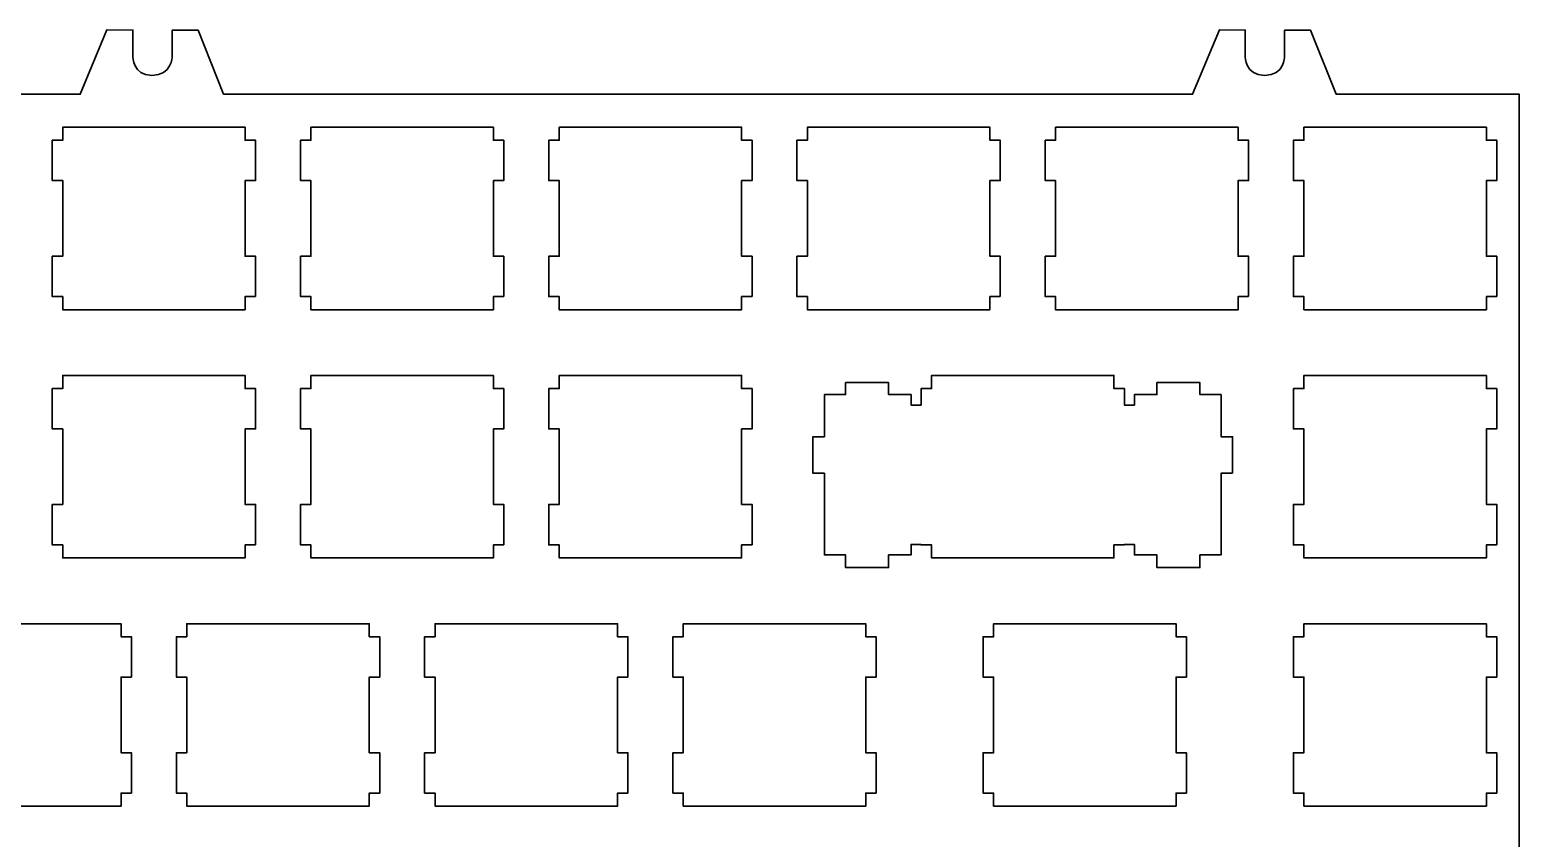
# Model space of a CAD drawing. Header units: inches. Extents: x 14.6 to 45.9, y 4.3 to 9.5.
# Drawn here: x 41.41 to 45.91, y 7.043 to 9.486 of the extents above; entities that cross this region are included whole.
import ezdxf

# ---------------------------------------------------------------- set-up
doc = ezdxf.new("R2010")
doc.units = ezdxf.units.IN
doc.header["$MEASUREMENT"] = 0
doc.layers.add('Layer 1', color=7, linetype='Continuous')

msp = doc.modelspace()

# ---------------------------------------------------------------- linework, layer by layer
at = {"layer": 'Layer 1', "lineweight": 35}
for points, knots in [([(34.4654, 4.7911), (34.4654, 4.7911), (33.9097, 4.7911), (33.9097, 4.7911), (33.9097, 4.7911), (33.9097, 9.2911), (33.9097, 9.2911), (33.9097, 9.2911), (34.4647, 9.2911), (34.4647, 9.2911), (34.4647, 9.2911), (34.5457, 9.4861), (34.5457, 9.4861), (34.5457, 9.4861), (34.6239, 9.4852), (34.6239, 9.4852), (34.6239, 9.4852), (34.6237, 9.4055), (34.6237, 9.4055), (34.6237, 9.4055), (34.6237, 9.3486), (34.6815, 9.3484), (34.7429, 9.3483), (34.7426, 9.4052), (34.7426, 9.4052), (34.7426, 9.4052), (34.7425, 9.4848), (34.7425, 9.4848), (34.7425, 9.4848), (34.8209, 9.4848), (34.8209, 9.4848), (34.8209, 9.4848), (34.8983, 9.2911), (34.8983, 9.2911), (34.8983, 9.2911), (37.8119, 9.2911), (37.8119, 9.2911), (37.8119, 9.2911), (37.8929, 9.4861), (37.8929, 9.4861), (37.8929, 9.4861), (37.9711, 9.4852), (37.9711, 9.4852), (37.9711, 9.4852), (37.9709, 9.4055), (37.9709, 9.4055), (37.9709, 9.4055), (37.9709, 9.3486), (38.0287, 9.3484), (38.0901, 9.3483), (38.0898, 9.4052), (38.0898, 9.4052), (38.0898, 9.4052), (38.0897, 9.4848), (38.0897, 9.4848), (38.0897, 9.4848), (38.1682, 9.4848), (38.1682, 9.4848), (38.1682, 9.4848), (38.2452, 9.2911), (38.2452, 9.2911), (38.2452, 9.2911), (41.562, 9.2911), (41.562, 9.2911), (41.562, 9.2911), (41.6429, 9.4861), (41.6429, 9.4861), (41.6429, 9.4861), (41.7211, 9.4852), (41.7211, 9.4852), (41.7211, 9.4852), (41.7209, 9.4055), (41.7209, 9.4055), (41.7209, 9.4055), (41.7209, 9.3486), (41.7787, 9.3484), (41.8401, 9.3483), (41.8398, 9.4052), (41.8398, 9.4052), (41.8398, 9.4052), (41.8397, 9.4848), (41.8397, 9.4848), (41.8397, 9.4848), (41.9182, 9.4848), (41.9182, 9.4848), (41.9182, 9.4848), (41.995, 9.2911), (41.995, 9.2911), (41.995, 9.2911), (44.923, 9.2911), (44.923, 9.2911), (44.923, 9.2911), (45.004, 9.4861), (45.004, 9.4861), (45.004, 9.4861), (45.0822, 9.4852), (45.0822, 9.4852), (45.0822, 9.4852), (45.082, 9.4055), (45.082, 9.4055), (45.082, 9.4055), (45.082, 9.3486), (45.1398, 9.3484), (45.2012, 9.3483), (45.2009, 9.4052), (45.2009, 9.4052), (45.2009, 9.4052), (45.2008, 9.4848), (45.2008, 9.4848), (45.2008, 9.4848), (45.2793, 9.4848), (45.2793, 9.4848), (45.2793, 9.4848), (45.3568, 9.2911), (45.3568, 9.2911), (45.3568, 9.2911), (45.9097, 9.2911), (45.9097, 9.2911), (45.9097, 9.2911), (45.9097, 4.7911), (45.9097, 4.7911), (45.9097, 4.7911), (45.3551, 4.7911), (45.3551, 4.7911), (45.3551, 4.7911), (45.2793, 4.602), (45.2793, 4.602), (45.2793, 4.602), (45.2008, 4.602), (45.2008, 4.602), (45.2008, 4.602), (45.2009, 4.6816), (45.2009, 4.6816), (45.2009, 4.6816), (45.2012, 4.7386), (45.1398, 4.7384), (45.082, 4.7383), (45.082, 4.6813), (45.082, 4.6813), (45.082, 4.6813), (45.0822, 4.6016), (45.0822, 4.6016), (45.0822, 4.6016), (45.004, 4.6008), (45.004, 4.6008), (45.004, 4.6008), (44.9226, 4.7911), (44.9226, 4.7911), (44.9226, 4.7911), (41.9948, 4.7911), (41.9948, 4.7911), (41.9948, 4.7911), (41.9182, 4.602), (41.9182, 4.602), (41.9182, 4.602), (41.8397, 4.602), (41.8397, 4.602), (41.8397, 4.602), (41.8398, 4.6816), (41.8398, 4.6816), (41.8398, 4.6816), (41.8401, 4.7386), (41.7787, 4.7384), (41.7209, 4.7383), (41.7209, 4.6813), (41.7209, 4.6813), (41.7209, 4.6813), (41.7211, 4.6016), (41.7211, 4.6016), (41.7211, 4.6016), (41.6429, 4.6008), (41.6429, 4.6008), (41.6429, 4.6008), (41.5622, 4.7911), (41.5622, 4.7911), (41.5622, 4.7911), (38.2462, 4.7911), (38.2462, 4.7911), (38.2462, 4.7911), (38.1682, 4.602), (38.1682, 4.602), (38.1682, 4.602), (38.0897, 4.602), (38.0897, 4.602), (38.0897, 4.602), (38.0898, 4.6816), (38.0898, 4.6816), (38.0898, 4.6816), (38.0901, 4.7386), (38.0287, 4.7384), (37.9709, 4.7383), (37.9709, 4.6813), (37.9709, 4.6813), (37.9709, 4.6813), (37.9711, 4.6016), (37.9711, 4.6016), (37.9711, 4.6016), (37.8929, 4.6008), (37.8929, 4.6008), (37.8929, 4.6008), (37.812, 4.7911), (37.812, 4.7911), (37.812, 4.7911), (34.8969, 4.7911), (34.8969, 4.7911), (34.8969, 4.7911), (34.8209, 4.602), (34.8209, 4.602), (34.8209, 4.602), (34.7425, 4.602), (34.7425, 4.602), (34.7425, 4.602), (34.7426, 4.6816), (34.7426, 4.6816), (34.7426, 4.6816), (34.7429, 4.7386), (34.6815, 4.7384), (34.6237, 4.7383), (34.6237, 4.6813), (34.6237, 4.6813), (34.6237, 4.6813), (34.6239, 4.6016), (34.6239, 4.6016), (34.6239, 4.6016), (34.5457, 4.6008), (34.5457, 4.6008), (34.5457, 4.6008), (34.4654, 4.7911), (34.4654, 4.7911)], [0, 0, 0, 0, 0.013158, 0.013158, 0.013158, 0.026316, 0.026316, 0.026316, 0.039474, 0.039474, 0.039474, 0.052632, 0.052632, 0.052632, 0.065789, 0.065789, 0.065789, 0.078947, 0.078947, 0.078947, 0.092105, 0.092105, 0.092105, 0.105263, 0.105263, 0.105263, 0.118421, 0.118421, 0.118421, 0.131579, 0.131579, 0.131579, 0.144737, 0.144737, 0.144737, 0.157895, 0.157895, 0.157895, 0.171053, 0.171053, 0.171053, 0.184211, 0.184211, 0.184211, 0.197368, 0.197368, 0.197368, 0.210526, 0.210526, 0.210526, 0.223684, 0.223684, 0.223684, 0.236842, 0.236842, 0.236842, 0.25, 0.25, 0.25, 0.263158, 0.263158, 0.263158, 0.276316, 0.276316, 0.276316, 0.289474, 0.289474, 0.289474, 0.302632, 0.302632, 0.302632, 0.315789, 0.315789, 0.315789, 0.328947, 0.328947, 0.328947, 0.342105, 0.342105, 0.342105, 0.355263, 0.355263, 0.355263, 0.368421, 0.368421, 0.368421, 0.381579, 0.381579, 0.381579, 0.394737, 0.394737, 0.394737, 0.407895, 0.407895, 0.407895, 0.421053, 0.421053, 0.421053, 0.434211, 0.434211, 0.434211, 0.447368, 0.447368, 0.447368, 0.460526, 0.460526, 0.460526, 0.473684, 0.473684, 0.473684, 0.486842, 0.486842, 0.486842, 0.5, 0.5, 0.5, 0.513158, 0.513158, 0.513158, 0.526316, 0.526316, 0.526316, 0.539474, 0.539474, 0.539474, 0.552632, 0.552632, 0.552632, 0.565789, 0.565789, 0.565789, 0.578947, 0.578947, 0.578947, 0.592105, 0.592105, 0.592105, 0.605263, 0.605263, 0.605263, 0.618421, 0.618421, 0.618421, 0.631579, 0.631579, 0.631579, 0.644737, 0.644737, 0.644737, 0.657895, 0.657895, 0.657895, 0.671053, 0.671053, 0.671053, 0.684211, 0.684211, 0.684211, 0.697368, 0.697368, 0.697368, 0.710526, 0.710526, 0.710526, 0.723684, 0.723684, 0.723684, 0.736842, 0.736842, 0.736842, 0.75, 0.75, 0.75, 0.763158, 0.763158, 0.763158, 0.776316, 0.776316, 0.776316, 0.789474, 0.789474, 0.789474, 0.802632, 0.802632, 0.802632, 0.815789, 0.815789, 0.815789, 0.828947, 0.828947, 0.828947, 0.842105, 0.842105, 0.842105, 0.855263, 0.855263, 0.855263, 0.868421, 0.868421, 0.868421, 0.881579, 0.881579, 0.881579, 0.894737, 0.894737, 0.894737, 0.907895, 0.907895, 0.907895, 0.921053, 0.921053, 0.921053, 0.934211, 0.934211, 0.934211, 0.947368, 0.947368, 0.947368, 0.960526, 0.960526, 0.960526, 0.973684, 0.973684, 0.973684, 0.986842, 0.986842, 0.986842, 1, 1, 1, 1]), ([(42.0918, 8.6798), (42.0918, 8.6798), (42.0918, 8.8019), (42.0918, 8.8019), (42.0918, 8.8019), (42.0604, 8.8019), (42.0604, 8.8019), (42.0604, 8.8019), (42.0604, 9.0302), (42.0604, 9.0302), (42.0604, 9.0302), (42.0918, 9.0302), (42.0918, 9.0302), (42.0918, 9.0302), (42.0918, 9.1522), (42.0918, 9.1522), (42.0918, 9.1522), (42.0604, 9.1522), (42.0604, 9.1522), (42.0604, 9.1522), (42.0604, 9.1916), (42.0604, 9.1916), (42.0604, 9.1916), (41.5091, 9.1916), (41.5091, 9.1916), (41.5091, 9.1916), (41.5091, 9.1522), (41.5091, 9.1522), (41.5091, 9.1522), (41.4776, 9.1522), (41.4776, 9.1522), (41.4776, 9.1522), (41.4776, 9.0302), (41.4776, 9.0302), (41.4776, 9.0302), (41.5091, 9.0302), (41.5091, 9.0302), (41.5091, 9.0302), (41.5091, 8.8019), (41.5091, 8.8019), (41.5091, 8.8019), (41.4776, 8.8019), (41.4776, 8.8019), (41.4776, 8.8019), (41.4776, 8.6798), (41.4776, 8.6798), (41.4776, 8.6798), (41.5091, 8.6798), (41.5091, 8.6798), (41.5091, 8.6798), (41.5091, 8.6404), (41.5091, 8.6404), (41.5091, 8.6404), (42.0604, 8.6404), (42.0604, 8.6404), (42.0604, 8.6404), (42.0604, 8.6798), (42.0604, 8.6798), (42.0604, 8.6798), (42.0918, 8.6798), (42.0918, 8.6798)], [0, 0, 0, 0, 0.05, 0.05, 0.05, 0.1, 0.1, 0.1, 0.15, 0.15, 0.15, 0.2, 0.2, 0.2, 0.25, 0.25, 0.25, 0.3, 0.3, 0.3, 0.35, 0.35, 0.35, 0.4, 0.4, 0.4, 0.45, 0.45, 0.45, 0.5, 0.5, 0.5, 0.55, 0.55, 0.55, 0.6, 0.6, 0.6, 0.65, 0.65, 0.65, 0.7, 0.7, 0.7, 0.75, 0.75, 0.75, 0.8, 0.8, 0.8, 0.85, 0.85, 0.85, 0.9, 0.9, 0.9, 0.95, 0.95, 0.95, 1, 1, 1, 1]), ([(42.8418, 8.6798), (42.8418, 8.6798), (42.8418, 8.8019), (42.8418, 8.8019), (42.8418, 8.8019), (42.8104, 8.8019), (42.8104, 8.8019), (42.8104, 8.8019), (42.8104, 9.0302), (42.8104, 9.0302), (42.8104, 9.0302), (42.8418, 9.0302), (42.8418, 9.0302), (42.8418, 9.0302), (42.8418, 9.1522), (42.8418, 9.1522), (42.8418, 9.1522), (42.8104, 9.1522), (42.8104, 9.1522), (42.8104, 9.1522), (42.8104, 9.1916), (42.8104, 9.1916), (42.8104, 9.1916), (42.2591, 9.1916), (42.2591, 9.1916), (42.2591, 9.1916), (42.2591, 9.1522), (42.2591, 9.1522), (42.2591, 9.1522), (42.2276, 9.1522), (42.2276, 9.1522), (42.2276, 9.1522), (42.2276, 9.0302), (42.2276, 9.0302), (42.2276, 9.0302), (42.2591, 9.0302), (42.2591, 9.0302), (42.2591, 9.0302), (42.2591, 8.8019), (42.2591, 8.8019), (42.2591, 8.8019), (42.2276, 8.8019), (42.2276, 8.8019), (42.2276, 8.8019), (42.2276, 8.6798), (42.2276, 8.6798), (42.2276, 8.6798), (42.2591, 8.6798), (42.2591, 8.6798), (42.2591, 8.6798), (42.2591, 8.6404), (42.2591, 8.6404), (42.2591, 8.6404), (42.8104, 8.6404), (42.8104, 8.6404), (42.8104, 8.6404), (42.8104, 8.6798), (42.8104, 8.6798), (42.8104, 8.6798), (42.8418, 8.6798), (42.8418, 8.6798)], [0, 0, 0, 0, 0.05, 0.05, 0.05, 0.1, 0.1, 0.1, 0.15, 0.15, 0.15, 0.2, 0.2, 0.2, 0.25, 0.25, 0.25, 0.3, 0.3, 0.3, 0.35, 0.35, 0.35, 0.4, 0.4, 0.4, 0.45, 0.45, 0.45, 0.5, 0.5, 0.5, 0.55, 0.55, 0.55, 0.6, 0.6, 0.6, 0.65, 0.65, 0.65, 0.7, 0.7, 0.7, 0.75, 0.75, 0.75, 0.8, 0.8, 0.8, 0.85, 0.85, 0.85, 0.9, 0.9, 0.9, 0.95, 0.95, 0.95, 1, 1, 1, 1]), ([(43.5918, 8.6798), (43.5918, 8.6798), (43.5918, 8.8019), (43.5918, 8.8019), (43.5918, 8.8019), (43.5604, 8.8019), (43.5604, 8.8019), (43.5604, 8.8019), (43.5604, 9.0302), (43.5604, 9.0302), (43.5604, 9.0302), (43.5918, 9.0302), (43.5918, 9.0302), (43.5918, 9.0302), (43.5918, 9.1522), (43.5918, 9.1522), (43.5918, 9.1522), (43.5604, 9.1522), (43.5604, 9.1522), (43.5604, 9.1522), (43.5604, 9.1916), (43.5604, 9.1916), (43.5604, 9.1916), (43.0091, 9.1916), (43.0091, 9.1916), (43.0091, 9.1916), (43.0091, 9.1522), (43.0091, 9.1522), (43.0091, 9.1522), (42.9776, 9.1522), (42.9776, 9.1522), (42.9776, 9.1522), (42.9776, 9.0302), (42.9776, 9.0302), (42.9776, 9.0302), (43.0091, 9.0302), (43.0091, 9.0302), (43.0091, 9.0302), (43.0091, 8.8019), (43.0091, 8.8019), (43.0091, 8.8019), (42.9776, 8.8019), (42.9776, 8.8019), (42.9776, 8.8019), (42.9776, 8.6798), (42.9776, 8.6798), (42.9776, 8.6798), (43.0091, 8.6798), (43.0091, 8.6798), (43.0091, 8.6798), (43.0091, 8.6404), (43.0091, 8.6404), (43.0091, 8.6404), (43.5604, 8.6404), (43.5604, 8.6404), (43.5604, 8.6404), (43.5604, 8.6798), (43.5604, 8.6798), (43.5604, 8.6798), (43.5918, 8.6798), (43.5918, 8.6798)], [0, 0, 0, 0, 0.05, 0.05, 0.05, 0.1, 0.1, 0.1, 0.15, 0.15, 0.15, 0.2, 0.2, 0.2, 0.25, 0.25, 0.25, 0.3, 0.3, 0.3, 0.35, 0.35, 0.35, 0.4, 0.4, 0.4, 0.45, 0.45, 0.45, 0.5, 0.5, 0.5, 0.55, 0.55, 0.55, 0.6, 0.6, 0.6, 0.65, 0.65, 0.65, 0.7, 0.7, 0.7, 0.75, 0.75, 0.75, 0.8, 0.8, 0.8, 0.85, 0.85, 0.85, 0.9, 0.9, 0.9, 0.95, 0.95, 0.95, 1, 1, 1, 1]), ([(44.3418, 8.6798), (44.3418, 8.6798), (44.3418, 8.8019), (44.3418, 8.8019), (44.3418, 8.8019), (44.3104, 8.8019), (44.3104, 8.8019), (44.3104, 8.8019), (44.3104, 9.0302), (44.3104, 9.0302), (44.3104, 9.0302), (44.3418, 9.0302), (44.3418, 9.0302), (44.3418, 9.0302), (44.3418, 9.1522), (44.3418, 9.1522), (44.3418, 9.1522), (44.3104, 9.1522), (44.3104, 9.1522), (44.3104, 9.1522), (44.3104, 9.1916), (44.3104, 9.1916), (44.3104, 9.1916), (43.7591, 9.1916), (43.7591, 9.1916), (43.7591, 9.1916), (43.7591, 9.1522), (43.7591, 9.1522), (43.7591, 9.1522), (43.7276, 9.1522), (43.7276, 9.1522), (43.7276, 9.1522), (43.7276, 9.0302), (43.7276, 9.0302), (43.7276, 9.0302), (43.7591, 9.0302), (43.7591, 9.0302), (43.7591, 9.0302), (43.7591, 8.8019), (43.7591, 8.8019), (43.7591, 8.8019), (43.7276, 8.8019), (43.7276, 8.8019), (43.7276, 8.8019), (43.7276, 8.6798), (43.7276, 8.6798), (43.7276, 8.6798), (43.7591, 8.6798), (43.7591, 8.6798), (43.7591, 8.6798), (43.7591, 8.6404), (43.7591, 8.6404), (43.7591, 8.6404), (44.3104, 8.6404), (44.3104, 8.6404), (44.3104, 8.6404), (44.3104, 8.6798), (44.3104, 8.6798), (44.3104, 8.6798), (44.3418, 8.6798), (44.3418, 8.6798)], [0, 0, 0, 0, 0.05, 0.05, 0.05, 0.1, 0.1, 0.1, 0.15, 0.15, 0.15, 0.2, 0.2, 0.2, 0.25, 0.25, 0.25, 0.3, 0.3, 0.3, 0.35, 0.35, 0.35, 0.4, 0.4, 0.4, 0.45, 0.45, 0.45, 0.5, 0.5, 0.5, 0.55, 0.55, 0.55, 0.6, 0.6, 0.6, 0.65, 0.65, 0.65, 0.7, 0.7, 0.7, 0.75, 0.75, 0.75, 0.8, 0.8, 0.8, 0.85, 0.85, 0.85, 0.9, 0.9, 0.9, 0.95, 0.95, 0.95, 1, 1, 1, 1]), ([(45.0918, 8.6798), (45.0918, 8.6798), (45.0918, 8.8019), (45.0918, 8.8019), (45.0918, 8.8019), (45.0604, 8.8019), (45.0604, 8.8019), (45.0604, 8.8019), (45.0604, 9.0302), (45.0604, 9.0302), (45.0604, 9.0302), (45.0918, 9.0302), (45.0918, 9.0302), (45.0918, 9.0302), (45.0918, 9.1522), (45.0918, 9.1522), (45.0918, 9.1522), (45.0604, 9.1522), (45.0604, 9.1522), (45.0604, 9.1522), (45.0604, 9.1916), (45.0604, 9.1916), (45.0604, 9.1916), (44.5091, 9.1916), (44.5091, 9.1916), (44.5091, 9.1916), (44.5091, 9.1522), (44.5091, 9.1522), (44.5091, 9.1522), (44.4776, 9.1522), (44.4776, 9.1522), (44.4776, 9.1522), (44.4776, 9.0302), (44.4776, 9.0302), (44.4776, 9.0302), (44.5091, 9.0302), (44.5091, 9.0302), (44.5091, 9.0302), (44.5091, 8.8019), (44.5091, 8.8019), (44.5091, 8.8019), (44.4776, 8.8019), (44.4776, 8.8019), (44.4776, 8.8019), (44.4776, 8.6798), (44.4776, 8.6798), (44.4776, 8.6798), (44.5091, 8.6798), (44.5091, 8.6798), (44.5091, 8.6798), (44.5091, 8.6404), (44.5091, 8.6404), (44.5091, 8.6404), (45.0604, 8.6404), (45.0604, 8.6404), (45.0604, 8.6404), (45.0604, 8.6798), (45.0604, 8.6798), (45.0604, 8.6798), (45.0918, 8.6798), (45.0918, 8.6798)], [0, 0, 0, 0, 0.05, 0.05, 0.05, 0.1, 0.1, 0.1, 0.15, 0.15, 0.15, 0.2, 0.2, 0.2, 0.25, 0.25, 0.25, 0.3, 0.3, 0.3, 0.35, 0.35, 0.35, 0.4, 0.4, 0.4, 0.45, 0.45, 0.45, 0.5, 0.5, 0.5, 0.55, 0.55, 0.55, 0.6, 0.6, 0.6, 0.65, 0.65, 0.65, 0.7, 0.7, 0.7, 0.75, 0.75, 0.75, 0.8, 0.8, 0.8, 0.85, 0.85, 0.85, 0.9, 0.9, 0.9, 0.95, 0.95, 0.95, 1, 1, 1, 1]), ([(45.8418, 8.6798), (45.8418, 8.6798), (45.8418, 8.8019), (45.8418, 8.8019), (45.8418, 8.8019), (45.8104, 8.8019), (45.8104, 8.8019), (45.8104, 8.8019), (45.8104, 9.0302), (45.8104, 9.0302), (45.8104, 9.0302), (45.8418, 9.0302), (45.8418, 9.0302), (45.8418, 9.0302), (45.8418, 9.1522), (45.8418, 9.1522), (45.8418, 9.1522), (45.8104, 9.1522), (45.8104, 9.1522), (45.8104, 9.1522), (45.8104, 9.1916), (45.8104, 9.1916), (45.8104, 9.1916), (45.2591, 9.1916), (45.2591, 9.1916), (45.2591, 9.1916), (45.2591, 9.1522), (45.2591, 9.1522), (45.2591, 9.1522), (45.2276, 9.1522), (45.2276, 9.1522), (45.2276, 9.1522), (45.2276, 9.0302), (45.2276, 9.0302), (45.2276, 9.0302), (45.2591, 9.0302), (45.2591, 9.0302), (45.2591, 9.0302), (45.2591, 8.8019), (45.2591, 8.8019), (45.2591, 8.8019), (45.2276, 8.8019), (45.2276, 8.8019), (45.2276, 8.8019), (45.2276, 8.6798), (45.2276, 8.6798), (45.2276, 8.6798), (45.2591, 8.6798), (45.2591, 8.6798), (45.2591, 8.6798), (45.2591, 8.6404), (45.2591, 8.6404), (45.2591, 8.6404), (45.8104, 8.6404), (45.8104, 8.6404), (45.8104, 8.6404), (45.8104, 8.6798), (45.8104, 8.6798), (45.8104, 8.6798), (45.8418, 8.6798), (45.8418, 8.6798)], [0, 0, 0, 0, 0.05, 0.05, 0.05, 0.1, 0.1, 0.1, 0.15, 0.15, 0.15, 0.2, 0.2, 0.2, 0.25, 0.25, 0.25, 0.3, 0.3, 0.3, 0.35, 0.35, 0.35, 0.4, 0.4, 0.4, 0.45, 0.45, 0.45, 0.5, 0.5, 0.5, 0.55, 0.55, 0.55, 0.6, 0.6, 0.6, 0.65, 0.65, 0.65, 0.7, 0.7, 0.7, 0.75, 0.75, 0.75, 0.8, 0.8, 0.8, 0.85, 0.85, 0.85, 0.9, 0.9, 0.9, 0.95, 0.95, 0.95, 1, 1, 1, 1]), ([(42.0918, 7.9298), (42.0918, 7.9298), (42.0918, 8.0519), (42.0918, 8.0519), (42.0918, 8.0519), (42.0604, 8.0519), (42.0604, 8.0519), (42.0604, 8.0519), (42.0604, 8.2802), (42.0604, 8.2802), (42.0604, 8.2802), (42.0918, 8.2802), (42.0918, 8.2802), (42.0918, 8.2802), (42.0918, 8.4022), (42.0918, 8.4022), (42.0918, 8.4022), (42.0604, 8.4022), (42.0604, 8.4022), (42.0604, 8.4022), (42.0604, 8.4416), (42.0604, 8.4416), (42.0604, 8.4416), (41.5091, 8.4416), (41.5091, 8.4416), (41.5091, 8.4416), (41.5091, 8.4022), (41.5091, 8.4022), (41.5091, 8.4022), (41.4776, 8.4022), (41.4776, 8.4022), (41.4776, 8.4022), (41.4776, 8.2802), (41.4776, 8.2802), (41.4776, 8.2802), (41.5091, 8.2802), (41.5091, 8.2802), (41.5091, 8.2802), (41.5091, 8.0519), (41.5091, 8.0519), (41.5091, 8.0519), (41.4776, 8.0519), (41.4776, 8.0519), (41.4776, 8.0519), (41.4776, 7.9298), (41.4776, 7.9298), (41.4776, 7.9298), (41.5091, 7.9298), (41.5091, 7.9298), (41.5091, 7.9298), (41.5091, 7.8904), (41.5091, 7.8904), (41.5091, 7.8904), (42.0604, 7.8904), (42.0604, 7.8904), (42.0604, 7.8904), (42.0604, 7.9298), (42.0604, 7.9298), (42.0604, 7.9298), (42.0918, 7.9298), (42.0918, 7.9298)], [0, 0, 0, 0, 0.05, 0.05, 0.05, 0.1, 0.1, 0.1, 0.15, 0.15, 0.15, 0.2, 0.2, 0.2, 0.25, 0.25, 0.25, 0.3, 0.3, 0.3, 0.35, 0.35, 0.35, 0.4, 0.4, 0.4, 0.45, 0.45, 0.45, 0.5, 0.5, 0.5, 0.55, 0.55, 0.55, 0.6, 0.6, 0.6, 0.65, 0.65, 0.65, 0.7, 0.7, 0.7, 0.75, 0.75, 0.75, 0.8, 0.8, 0.8, 0.85, 0.85, 0.85, 0.9, 0.9, 0.9, 0.95, 0.95, 0.95, 1, 1, 1, 1]), ([(42.8418, 7.9298), (42.8418, 7.9298), (42.8418, 8.0519), (42.8418, 8.0519), (42.8418, 8.0519), (42.8104, 8.0519), (42.8104, 8.0519), (42.8104, 8.0519), (42.8104, 8.2802), (42.8104, 8.2802), (42.8104, 8.2802), (42.8418, 8.2802), (42.8418, 8.2802), (42.8418, 8.2802), (42.8418, 8.4022), (42.8418, 8.4022), (42.8418, 8.4022), (42.8104, 8.4022), (42.8104, 8.4022), (42.8104, 8.4022), (42.8104, 8.4416), (42.8104, 8.4416), (42.8104, 8.4416), (42.2591, 8.4416), (42.2591, 8.4416), (42.2591, 8.4416), (42.2591, 8.4022), (42.2591, 8.4022), (42.2591, 8.4022), (42.2276, 8.4022), (42.2276, 8.4022), (42.2276, 8.4022), (42.2276, 8.2802), (42.2276, 8.2802), (42.2276, 8.2802), (42.2591, 8.2802), (42.2591, 8.2802), (42.2591, 8.2802), (42.2591, 8.0519), (42.2591, 8.0519), (42.2591, 8.0519), (42.2276, 8.0519), (42.2276, 8.0519), (42.2276, 8.0519), (42.2276, 7.9298), (42.2276, 7.9298), (42.2276, 7.9298), (42.2591, 7.9298), (42.2591, 7.9298), (42.2591, 7.9298), (42.2591, 7.8904), (42.2591, 7.8904), (42.2591, 7.8904), (42.8104, 7.8904), (42.8104, 7.8904), (42.8104, 7.8904), (42.8104, 7.9298), (42.8104, 7.9298), (42.8104, 7.9298), (42.8418, 7.9298), (42.8418, 7.9298)], [0, 0, 0, 0, 0.05, 0.05, 0.05, 0.1, 0.1, 0.1, 0.15, 0.15, 0.15, 0.2, 0.2, 0.2, 0.25, 0.25, 0.25, 0.3, 0.3, 0.3, 0.35, 0.35, 0.35, 0.4, 0.4, 0.4, 0.45, 0.45, 0.45, 0.5, 0.5, 0.5, 0.55, 0.55, 0.55, 0.6, 0.6, 0.6, 0.65, 0.65, 0.65, 0.7, 0.7, 0.7, 0.75, 0.75, 0.75, 0.8, 0.8, 0.8, 0.85, 0.85, 0.85, 0.9, 0.9, 0.9, 0.95, 0.95, 0.95, 1, 1, 1, 1]), ([(43.5918, 7.9298), (43.5918, 7.9298), (43.5918, 8.0519), (43.5918, 8.0519), (43.5918, 8.0519), (43.5604, 8.0519), (43.5604, 8.0519), (43.5604, 8.0519), (43.5604, 8.2802), (43.5604, 8.2802), (43.5604, 8.2802), (43.5918, 8.2802), (43.5918, 8.2802), (43.5918, 8.2802), (43.5918, 8.4022), (43.5918, 8.4022), (43.5918, 8.4022), (43.5604, 8.4022), (43.5604, 8.4022), (43.5604, 8.4022), (43.5604, 8.4416), (43.5604, 8.4416), (43.5604, 8.4416), (43.0091, 8.4416), (43.0091, 8.4416), (43.0091, 8.4416), (43.0091, 8.4022), (43.0091, 8.4022), (43.0091, 8.4022), (42.9776, 8.4022), (42.9776, 8.4022), (42.9776, 8.4022), (42.9776, 8.2802), (42.9776, 8.2802), (42.9776, 8.2802), (43.0091, 8.2802), (43.0091, 8.2802), (43.0091, 8.2802), (43.0091, 8.0519), (43.0091, 8.0519), (43.0091, 8.0519), (42.9776, 8.0519), (42.9776, 8.0519), (42.9776, 8.0519), (42.9776, 7.9298), (42.9776, 7.9298), (42.9776, 7.9298), (43.0091, 7.9298), (43.0091, 7.9298), (43.0091, 7.9298), (43.0091, 7.8904), (43.0091, 7.8904), (43.0091, 7.8904), (43.5604, 7.8904), (43.5604, 7.8904), (43.5604, 7.8904), (43.5604, 7.9298), (43.5604, 7.9298), (43.5604, 7.9298), (43.5918, 7.9298), (43.5918, 7.9298)], [0, 0, 0, 0, 0.05, 0.05, 0.05, 0.1, 0.1, 0.1, 0.15, 0.15, 0.15, 0.2, 0.2, 0.2, 0.25, 0.25, 0.25, 0.3, 0.3, 0.3, 0.35, 0.35, 0.35, 0.4, 0.4, 0.4, 0.45, 0.45, 0.45, 0.5, 0.5, 0.5, 0.55, 0.55, 0.55, 0.6, 0.6, 0.6, 0.65, 0.65, 0.65, 0.7, 0.7, 0.7, 0.75, 0.75, 0.75, 0.8, 0.8, 0.8, 0.85, 0.85, 0.85, 0.9, 0.9, 0.9, 0.95, 0.95, 0.95, 1, 1, 1, 1]), ([(45.0436, 8.1463), (45.0436, 8.1463), (45.0436, 8.2566), (45.0436, 8.2566), (45.0436, 8.2566), (45.0091, 8.2566), (45.0091, 8.2566), (45.0091, 8.2566), (45.0091, 8.3837), (45.0091, 8.3837), (45.0091, 8.3837), (44.9451, 8.3837), (44.9451, 8.3837), (44.9451, 8.3837), (44.9451, 8.42), (44.9451, 8.42), (44.9451, 8.42), (44.8152, 8.42), (44.8152, 8.42), (44.8152, 8.42), (44.8152, 8.3837), (44.8152, 8.3837), (44.8152, 8.3837), (44.7473, 8.3837), (44.7473, 8.3837), (44.7473, 8.3837), (44.7473, 8.3522), (44.7473, 8.3522), (44.7473, 8.3522), (44.7168, 8.3522), (44.7168, 8.3522), (44.7168, 8.3522), (44.7168, 8.4022), (44.7168, 8.4022), (44.7168, 8.4022), (44.6854, 8.4022), (44.6854, 8.4022), (44.6854, 8.4022), (44.6854, 8.4416), (44.6854, 8.4416), (44.6854, 8.4416), (44.1341, 8.4416), (44.1341, 8.4416), (44.1341, 8.4416), (44.1341, 8.4022), (44.1341, 8.4022), (44.1341, 8.4022), (44.1026, 8.4022), (44.1026, 8.4022), (44.1026, 8.4022), (44.1026, 8.3522), (44.1026, 8.3522), (44.1026, 8.3522), (44.0722, 8.3522), (44.0722, 8.3522), (44.0722, 8.3522), (44.0722, 8.3837), (44.0722, 8.3837), (44.0722, 8.3837), (44.0043, 8.3837), (44.0043, 8.3837), (44.0043, 8.3837), (44.0043, 8.42), (44.0043, 8.42), (44.0043, 8.42), (43.8743, 8.42), (43.8743, 8.42), (43.8743, 8.42), (43.8743, 8.3837), (43.8743, 8.3837), (43.8743, 8.3837), (43.8104, 8.3837), (43.8104, 8.3837), (43.8104, 8.3837), (43.8104, 8.2566), (43.8104, 8.2566), (43.8104, 8.2566), (43.7759, 8.2566), (43.7759, 8.2566), (43.7759, 8.2566), (43.7759, 8.1463), (43.7759, 8.1463), (43.7759, 8.1463), (43.8104, 8.1463), (43.8104, 8.1463), (43.8104, 8.1463), (43.8104, 7.8995), (43.8104, 7.8995), (43.8104, 7.8995), (43.8743, 7.8995), (43.8743, 7.8995), (43.8743, 7.8995), (43.8743, 7.8609), (43.8743, 7.8609), (43.8743, 7.8609), (44.0043, 7.8609), (44.0043, 7.8609), (44.0043, 7.8609), (44.0043, 7.8995), (44.0043, 7.8995), (44.0043, 7.8995), (44.0722, 7.8995), (44.0722, 7.8995), (44.0722, 7.8995), (44.0722, 7.9309), (44.0722, 7.9309), (44.0722, 7.9309), (44.1026, 7.9309), (44.1026, 7.9309), (44.1026, 7.9309), (44.1026, 7.9298), (44.1026, 7.9298), (44.1026, 7.9298), (44.1341, 7.9298), (44.1341, 7.9298), (44.1341, 7.9298), (44.1341, 7.8904), (44.1341, 7.8904), (44.1341, 7.8904), (44.6854, 7.8904), (44.6854, 7.8904), (44.6854, 7.8904), (44.6854, 7.9298), (44.6854, 7.9298), (44.6854, 7.9298), (44.7168, 7.9298), (44.7168, 7.9298), (44.7168, 7.9298), (44.7168, 7.9309), (44.7168, 7.9309), (44.7168, 7.9309), (44.7473, 7.9309), (44.7473, 7.9309), (44.7473, 7.9309), (44.7473, 7.8995), (44.7473, 7.8995), (44.7473, 7.8995), (44.8152, 7.8995), (44.8152, 7.8995), (44.8152, 7.8995), (44.8152, 7.8609), (44.8152, 7.8609), (44.8152, 7.8609), (44.9451, 7.8609), (44.9451, 7.8609), (44.9451, 7.8609), (44.9451, 7.8995), (44.9451, 7.8995), (44.9451, 7.8995), (45.0091, 7.8995), (45.0091, 7.8995), (45.0091, 7.8995), (45.0091, 8.1463), (45.0091, 8.1463), (45.0091, 8.1463), (45.0436, 8.1463), (45.0436, 8.1463)], [0, 0, 0, 0, 0.019231, 0.019231, 0.019231, 0.038462, 0.038462, 0.038462, 0.057692, 0.057692, 0.057692, 0.076923, 0.076923, 0.076923, 0.096154, 0.096154, 0.096154, 0.115385, 0.115385, 0.115385, 0.134615, 0.134615, 0.134615, 0.153846, 0.153846, 0.153846, 0.173077, 0.173077, 0.173077, 0.192308, 0.192308, 0.192308, 0.211538, 0.211538, 0.211538, 0.230769, 0.230769, 0.230769, 0.25, 0.25, 0.25, 0.269231, 0.269231, 0.269231, 0.288462, 0.288462, 0.288462, 0.307692, 0.307692, 0.307692, 0.326923, 0.326923, 0.326923, 0.346154, 0.346154, 0.346154, 0.365385, 0.365385, 0.365385, 0.384615, 0.384615, 0.384615, 0.403846, 0.403846, 0.403846, 0.423077, 0.423077, 0.423077, 0.442308, 0.442308, 0.442308, 0.461538, 0.461538, 0.461538, 0.480769, 0.480769, 0.480769, 0.5, 0.5, 0.5, 0.519231, 0.519231, 0.519231, 0.538462, 0.538462, 0.538462, 0.557692, 0.557692, 0.557692, 0.576923, 0.576923, 0.576923, 0.596154, 0.596154, 0.596154, 0.615385, 0.615385, 0.615385, 0.634615, 0.634615, 0.634615, 0.653846, 0.653846, 0.653846, 0.673077, 0.673077, 0.673077, 0.692308, 0.692308, 0.692308, 0.711538, 0.711538, 0.711538, 0.730769, 0.730769, 0.730769, 0.75, 0.75, 0.75, 0.769231, 0.769231, 0.769231, 0.788462, 0.788462, 0.788462, 0.807692, 0.807692, 0.807692, 0.826923, 0.826923, 0.826923, 0.846154, 0.846154, 0.846154, 0.865385, 0.865385, 0.865385, 0.884615, 0.884615, 0.884615, 0.903846, 0.903846, 0.903846, 0.923077, 0.923077, 0.923077, 0.942308, 0.942308, 0.942308, 0.961538, 0.961538, 0.961538, 0.980769, 0.980769, 0.980769, 1, 1, 1, 1]), ([(45.8418, 7.9298), (45.8418, 7.9298), (45.8418, 8.0519), (45.8418, 8.0519), (45.8418, 8.0519), (45.8104, 8.0519), (45.8104, 8.0519), (45.8104, 8.0519), (45.8104, 8.2802), (45.8104, 8.2802), (45.8104, 8.2802), (45.8418, 8.2802), (45.8418, 8.2802), (45.8418, 8.2802), (45.8418, 8.4022), (45.8418, 8.4022), (45.8418, 8.4022), (45.8104, 8.4022), (45.8104, 8.4022), (45.8104, 8.4022), (45.8104, 8.4416), (45.8104, 8.4416), (45.8104, 8.4416), (45.2591, 8.4416), (45.2591, 8.4416), (45.2591, 8.4416), (45.2591, 8.4022), (45.2591, 8.4022), (45.2591, 8.4022), (45.2276, 8.4022), (45.2276, 8.4022), (45.2276, 8.4022), (45.2276, 8.2802), (45.2276, 8.2802), (45.2276, 8.2802), (45.2591, 8.2802), (45.2591, 8.2802), (45.2591, 8.2802), (45.2591, 8.0519), (45.2591, 8.0519), (45.2591, 8.0519), (45.2276, 8.0519), (45.2276, 8.0519), (45.2276, 8.0519), (45.2276, 7.9298), (45.2276, 7.9298), (45.2276, 7.9298), (45.2591, 7.9298), (45.2591, 7.9298), (45.2591, 7.9298), (45.2591, 7.8904), (45.2591, 7.8904), (45.2591, 7.8904), (45.8104, 7.8904), (45.8104, 7.8904), (45.8104, 7.8904), (45.8104, 7.9298), (45.8104, 7.9298), (45.8104, 7.9298), (45.8418, 7.9298), (45.8418, 7.9298)], [0, 0, 0, 0, 0.05, 0.05, 0.05, 0.1, 0.1, 0.1, 0.15, 0.15, 0.15, 0.2, 0.2, 0.2, 0.25, 0.25, 0.25, 0.3, 0.3, 0.3, 0.35, 0.35, 0.35, 0.4, 0.4, 0.4, 0.45, 0.45, 0.45, 0.5, 0.5, 0.5, 0.55, 0.55, 0.55, 0.6, 0.6, 0.6, 0.65, 0.65, 0.65, 0.7, 0.7, 0.7, 0.75, 0.75, 0.75, 0.8, 0.8, 0.8, 0.85, 0.85, 0.85, 0.9, 0.9, 0.9, 0.95, 0.95, 0.95, 1, 1, 1, 1]), ([(41.7168, 7.1798), (41.7168, 7.1798), (41.7168, 7.3019), (41.7168, 7.3019), (41.7168, 7.3019), (41.6854, 7.3019), (41.6854, 7.3019), (41.6854, 7.3019), (41.6854, 7.5302), (41.6854, 7.5302), (41.6854, 7.5302), (41.7168, 7.5302), (41.7168, 7.5302), (41.7168, 7.5302), (41.7168, 7.6522), (41.7168, 7.6522), (41.7168, 7.6522), (41.6854, 7.6522), (41.6854, 7.6522), (41.6854, 7.6522), (41.6854, 7.6916), (41.6854, 7.6916), (41.6854, 7.6916), (41.1341, 7.6916), (41.1341, 7.6916), (41.1341, 7.6916), (41.1341, 7.6522), (41.1341, 7.6522), (41.1341, 7.6522), (41.1026, 7.6522), (41.1026, 7.6522), (41.1026, 7.6522), (41.1026, 7.5302), (41.1026, 7.5302), (41.1026, 7.5302), (41.1341, 7.5302), (41.1341, 7.5302), (41.1341, 7.5302), (41.1341, 7.3019), (41.1341, 7.3019), (41.1341, 7.3019), (41.1026, 7.3019), (41.1026, 7.3019), (41.1026, 7.3019), (41.1026, 7.1798), (41.1026, 7.1798), (41.1026, 7.1798), (41.1341, 7.1798), (41.1341, 7.1798), (41.1341, 7.1798), (41.1341, 7.1404), (41.1341, 7.1404), (41.1341, 7.1404), (41.6854, 7.1404), (41.6854, 7.1404), (41.6854, 7.1404), (41.6854, 7.1798), (41.6854, 7.1798), (41.6854, 7.1798), (41.7168, 7.1798), (41.7168, 7.1798)], [0, 0, 0, 0, 0.05, 0.05, 0.05, 0.1, 0.1, 0.1, 0.15, 0.15, 0.15, 0.2, 0.2, 0.2, 0.25, 0.25, 0.25, 0.3, 0.3, 0.3, 0.35, 0.35, 0.35, 0.4, 0.4, 0.4, 0.45, 0.45, 0.45, 0.5, 0.5, 0.5, 0.55, 0.55, 0.55, 0.6, 0.6, 0.6, 0.65, 0.65, 0.65, 0.7, 0.7, 0.7, 0.75, 0.75, 0.75, 0.8, 0.8, 0.8, 0.85, 0.85, 0.85, 0.9, 0.9, 0.9, 0.95, 0.95, 0.95, 1, 1, 1, 1]), ([(42.4668, 7.1798), (42.4668, 7.1798), (42.4668, 7.3019), (42.4668, 7.3019), (42.4668, 7.3019), (42.4354, 7.3019), (42.4354, 7.3019), (42.4354, 7.3019), (42.4354, 7.5302), (42.4354, 7.5302), (42.4354, 7.5302), (42.4668, 7.5302), (42.4668, 7.5302), (42.4668, 7.5302), (42.4668, 7.6522), (42.4668, 7.6522), (42.4668, 7.6522), (42.4354, 7.6522), (42.4354, 7.6522), (42.4354, 7.6522), (42.4354, 7.6916), (42.4354, 7.6916), (42.4354, 7.6916), (41.8841, 7.6916), (41.8841, 7.6916), (41.8841, 7.6916), (41.8841, 7.6522), (41.8841, 7.6522), (41.8841, 7.6522), (41.8526, 7.6522), (41.8526, 7.6522), (41.8526, 7.6522), (41.8526, 7.5302), (41.8526, 7.5302), (41.8526, 7.5302), (41.8841, 7.5302), (41.8841, 7.5302), (41.8841, 7.5302), (41.8841, 7.3019), (41.8841, 7.3019), (41.8841, 7.3019), (41.8526, 7.3019), (41.8526, 7.3019), (41.8526, 7.3019), (41.8526, 7.1798), (41.8526, 7.1798), (41.8526, 7.1798), (41.8841, 7.1798), (41.8841, 7.1798), (41.8841, 7.1798), (41.8841, 7.1404), (41.8841, 7.1404), (41.8841, 7.1404), (42.4354, 7.1404), (42.4354, 7.1404), (42.4354, 7.1404), (42.4354, 7.1798), (42.4354, 7.1798), (42.4354, 7.1798), (42.4668, 7.1798), (42.4668, 7.1798)], [0, 0, 0, 0, 0.05, 0.05, 0.05, 0.1, 0.1, 0.1, 0.15, 0.15, 0.15, 0.2, 0.2, 0.2, 0.25, 0.25, 0.25, 0.3, 0.3, 0.3, 0.35, 0.35, 0.35, 0.4, 0.4, 0.4, 0.45, 0.45, 0.45, 0.5, 0.5, 0.5, 0.55, 0.55, 0.55, 0.6, 0.6, 0.6, 0.65, 0.65, 0.65, 0.7, 0.7, 0.7, 0.75, 0.75, 0.75, 0.8, 0.8, 0.8, 0.85, 0.85, 0.85, 0.9, 0.9, 0.9, 0.95, 0.95, 0.95, 1, 1, 1, 1]), ([(43.2168, 7.1798), (43.2168, 7.1798), (43.2168, 7.3019), (43.2168, 7.3019), (43.2168, 7.3019), (43.1854, 7.3019), (43.1854, 7.3019), (43.1854, 7.3019), (43.1854, 7.5302), (43.1854, 7.5302), (43.1854, 7.5302), (43.2168, 7.5302), (43.2168, 7.5302), (43.2168, 7.5302), (43.2168, 7.6522), (43.2168, 7.6522), (43.2168, 7.6522), (43.1854, 7.6522), (43.1854, 7.6522), (43.1854, 7.6522), (43.1854, 7.6916), (43.1854, 7.6916), (43.1854, 7.6916), (42.6341, 7.6916), (42.6341, 7.6916), (42.6341, 7.6916), (42.6341, 7.6522), (42.6341, 7.6522), (42.6341, 7.6522), (42.6026, 7.6522), (42.6026, 7.6522), (42.6026, 7.6522), (42.6026, 7.5302), (42.6026, 7.5302), (42.6026, 7.5302), (42.6341, 7.5302), (42.6341, 7.5302), (42.6341, 7.5302), (42.6341, 7.3019), (42.6341, 7.3019), (42.6341, 7.3019), (42.6026, 7.3019), (42.6026, 7.3019), (42.6026, 7.3019), (42.6026, 7.1798), (42.6026, 7.1798), (42.6026, 7.1798), (42.6341, 7.1798), (42.6341, 7.1798), (42.6341, 7.1798), (42.6341, 7.1404), (42.6341, 7.1404), (42.6341, 7.1404), (43.1854, 7.1404), (43.1854, 7.1404), (43.1854, 7.1404), (43.1854, 7.1798), (43.1854, 7.1798), (43.1854, 7.1798), (43.2168, 7.1798), (43.2168, 7.1798)], [0, 0, 0, 0, 0.05, 0.05, 0.05, 0.1, 0.1, 0.1, 0.15, 0.15, 0.15, 0.2, 0.2, 0.2, 0.25, 0.25, 0.25, 0.3, 0.3, 0.3, 0.35, 0.35, 0.35, 0.4, 0.4, 0.4, 0.45, 0.45, 0.45, 0.5, 0.5, 0.5, 0.55, 0.55, 0.55, 0.6, 0.6, 0.6, 0.65, 0.65, 0.65, 0.7, 0.7, 0.7, 0.75, 0.75, 0.75, 0.8, 0.8, 0.8, 0.85, 0.85, 0.85, 0.9, 0.9, 0.9, 0.95, 0.95, 0.95, 1, 1, 1, 1]), ([(43.9668, 7.1798), (43.9668, 7.1798), (43.9668, 7.3019), (43.9668, 7.3019), (43.9668, 7.3019), (43.9354, 7.3019), (43.9354, 7.3019), (43.9354, 7.3019), (43.9354, 7.5302), (43.9354, 7.5302), (43.9354, 7.5302), (43.9668, 7.5302), (43.9668, 7.5302), (43.9668, 7.5302), (43.9668, 7.6522), (43.9668, 7.6522), (43.9668, 7.6522), (43.9354, 7.6522), (43.9354, 7.6522), (43.9354, 7.6522), (43.9354, 7.6916), (43.9354, 7.6916), (43.9354, 7.6916), (43.3841, 7.6916), (43.3841, 7.6916), (43.3841, 7.6916), (43.3841, 7.6522), (43.3841, 7.6522), (43.3841, 7.6522), (43.3526, 7.6522), (43.3526, 7.6522), (43.3526, 7.6522), (43.3526, 7.5302), (43.3526, 7.5302), (43.3526, 7.5302), (43.3841, 7.5302), (43.3841, 7.5302), (43.3841, 7.5302), (43.3841, 7.3019), (43.3841, 7.3019), (43.3841, 7.3019), (43.3526, 7.3019), (43.3526, 7.3019), (43.3526, 7.3019), (43.3526, 7.1798), (43.3526, 7.1798), (43.3526, 7.1798), (43.3841, 7.1798), (43.3841, 7.1798), (43.3841, 7.1798), (43.3841, 7.1404), (43.3841, 7.1404), (43.3841, 7.1404), (43.9354, 7.1404), (43.9354, 7.1404), (43.9354, 7.1404), (43.9354, 7.1798), (43.9354, 7.1798), (43.9354, 7.1798), (43.9668, 7.1798), (43.9668, 7.1798)], [0, 0, 0, 0, 0.05, 0.05, 0.05, 0.1, 0.1, 0.1, 0.15, 0.15, 0.15, 0.2, 0.2, 0.2, 0.25, 0.25, 0.25, 0.3, 0.3, 0.3, 0.35, 0.35, 0.35, 0.4, 0.4, 0.4, 0.45, 0.45, 0.45, 0.5, 0.5, 0.5, 0.55, 0.55, 0.55, 0.6, 0.6, 0.6, 0.65, 0.65, 0.65, 0.7, 0.7, 0.7, 0.75, 0.75, 0.75, 0.8, 0.8, 0.8, 0.85, 0.85, 0.85, 0.9, 0.9, 0.9, 0.95, 0.95, 0.95, 1, 1, 1, 1]), ([(44.9043, 7.1798), (44.9043, 7.1798), (44.9043, 7.3019), (44.9043, 7.3019), (44.9043, 7.3019), (44.8729, 7.3019), (44.8729, 7.3019), (44.8729, 7.3019), (44.8729, 7.5302), (44.8729, 7.5302), (44.8729, 7.5302), (44.9043, 7.5302), (44.9043, 7.5302), (44.9043, 7.5302), (44.9043, 7.6522), (44.9043, 7.6522), (44.9043, 7.6522), (44.8729, 7.6522), (44.8729, 7.6522), (44.8729, 7.6522), (44.8729, 7.6916), (44.8729, 7.6916), (44.8729, 7.6916), (44.3216, 7.6916), (44.3216, 7.6916), (44.3216, 7.6916), (44.3216, 7.6522), (44.3216, 7.6522), (44.3216, 7.6522), (44.2901, 7.6522), (44.2901, 7.6522), (44.2901, 7.6522), (44.2901, 7.5302), (44.2901, 7.5302), (44.2901, 7.5302), (44.3216, 7.5302), (44.3216, 7.5302), (44.3216, 7.5302), (44.3216, 7.3019), (44.3216, 7.3019), (44.3216, 7.3019), (44.2901, 7.3019), (44.2901, 7.3019), (44.2901, 7.3019), (44.2901, 7.1798), (44.2901, 7.1798), (44.2901, 7.1798), (44.3216, 7.1798), (44.3216, 7.1798), (44.3216, 7.1798), (44.3216, 7.1404), (44.3216, 7.1404), (44.3216, 7.1404), (44.8729, 7.1404), (44.8729, 7.1404), (44.8729, 7.1404), (44.8729, 7.1798), (44.8729, 7.1798), (44.8729, 7.1798), (44.9043, 7.1798), (44.9043, 7.1798)], [0, 0, 0, 0, 0.05, 0.05, 0.05, 0.1, 0.1, 0.1, 0.15, 0.15, 0.15, 0.2, 0.2, 0.2, 0.25, 0.25, 0.25, 0.3, 0.3, 0.3, 0.35, 0.35, 0.35, 0.4, 0.4, 0.4, 0.45, 0.45, 0.45, 0.5, 0.5, 0.5, 0.55, 0.55, 0.55, 0.6, 0.6, 0.6, 0.65, 0.65, 0.65, 0.7, 0.7, 0.7, 0.75, 0.75, 0.75, 0.8, 0.8, 0.8, 0.85, 0.85, 0.85, 0.9, 0.9, 0.9, 0.95, 0.95, 0.95, 1, 1, 1, 1]), ([(45.8418, 7.1798), (45.8418, 7.1798), (45.8418, 7.3019), (45.8418, 7.3019), (45.8418, 7.3019), (45.8104, 7.3019), (45.8104, 7.3019), (45.8104, 7.3019), (45.8104, 7.5302), (45.8104, 7.5302), (45.8104, 7.5302), (45.8418, 7.5302), (45.8418, 7.5302), (45.8418, 7.5302), (45.8418, 7.6522), (45.8418, 7.6522), (45.8418, 7.6522), (45.8104, 7.6522), (45.8104, 7.6522), (45.8104, 7.6522), (45.8104, 7.6916), (45.8104, 7.6916), (45.8104, 7.6916), (45.2591, 7.6916), (45.2591, 7.6916), (45.2591, 7.6916), (45.2591, 7.6522), (45.2591, 7.6522), (45.2591, 7.6522), (45.2276, 7.6522), (45.2276, 7.6522), (45.2276, 7.6522), (45.2276, 7.5302), (45.2276, 7.5302), (45.2276, 7.5302), (45.2591, 7.5302), (45.2591, 7.5302), (45.2591, 7.5302), (45.2591, 7.3019), (45.2591, 7.3019), (45.2591, 7.3019), (45.2276, 7.3019), (45.2276, 7.3019), (45.2276, 7.3019), (45.2276, 7.1798), (45.2276, 7.1798), (45.2276, 7.1798), (45.2591, 7.1798), (45.2591, 7.1798), (45.2591, 7.1798), (45.2591, 7.1404), (45.2591, 7.1404), (45.2591, 7.1404), (45.8104, 7.1404), (45.8104, 7.1404), (45.8104, 7.1404), (45.8104, 7.1798), (45.8104, 7.1798), (45.8104, 7.1798), (45.8418, 7.1798), (45.8418, 7.1798)], [0, 0, 0, 0, 0.05, 0.05, 0.05, 0.1, 0.1, 0.1, 0.15, 0.15, 0.15, 0.2, 0.2, 0.2, 0.25, 0.25, 0.25, 0.3, 0.3, 0.3, 0.35, 0.35, 0.35, 0.4, 0.4, 0.4, 0.45, 0.45, 0.45, 0.5, 0.5, 0.5, 0.55, 0.55, 0.55, 0.6, 0.6, 0.6, 0.65, 0.65, 0.65, 0.7, 0.7, 0.7, 0.75, 0.75, 0.75, 0.8, 0.8, 0.8, 0.85, 0.85, 0.85, 0.9, 0.9, 0.9, 0.95, 0.95, 0.95, 1, 1, 1, 1])]:
    msp.add_open_spline(points, degree=3, knots=knots, dxfattribs=at)

doc.saveas('drawing.dxf')
